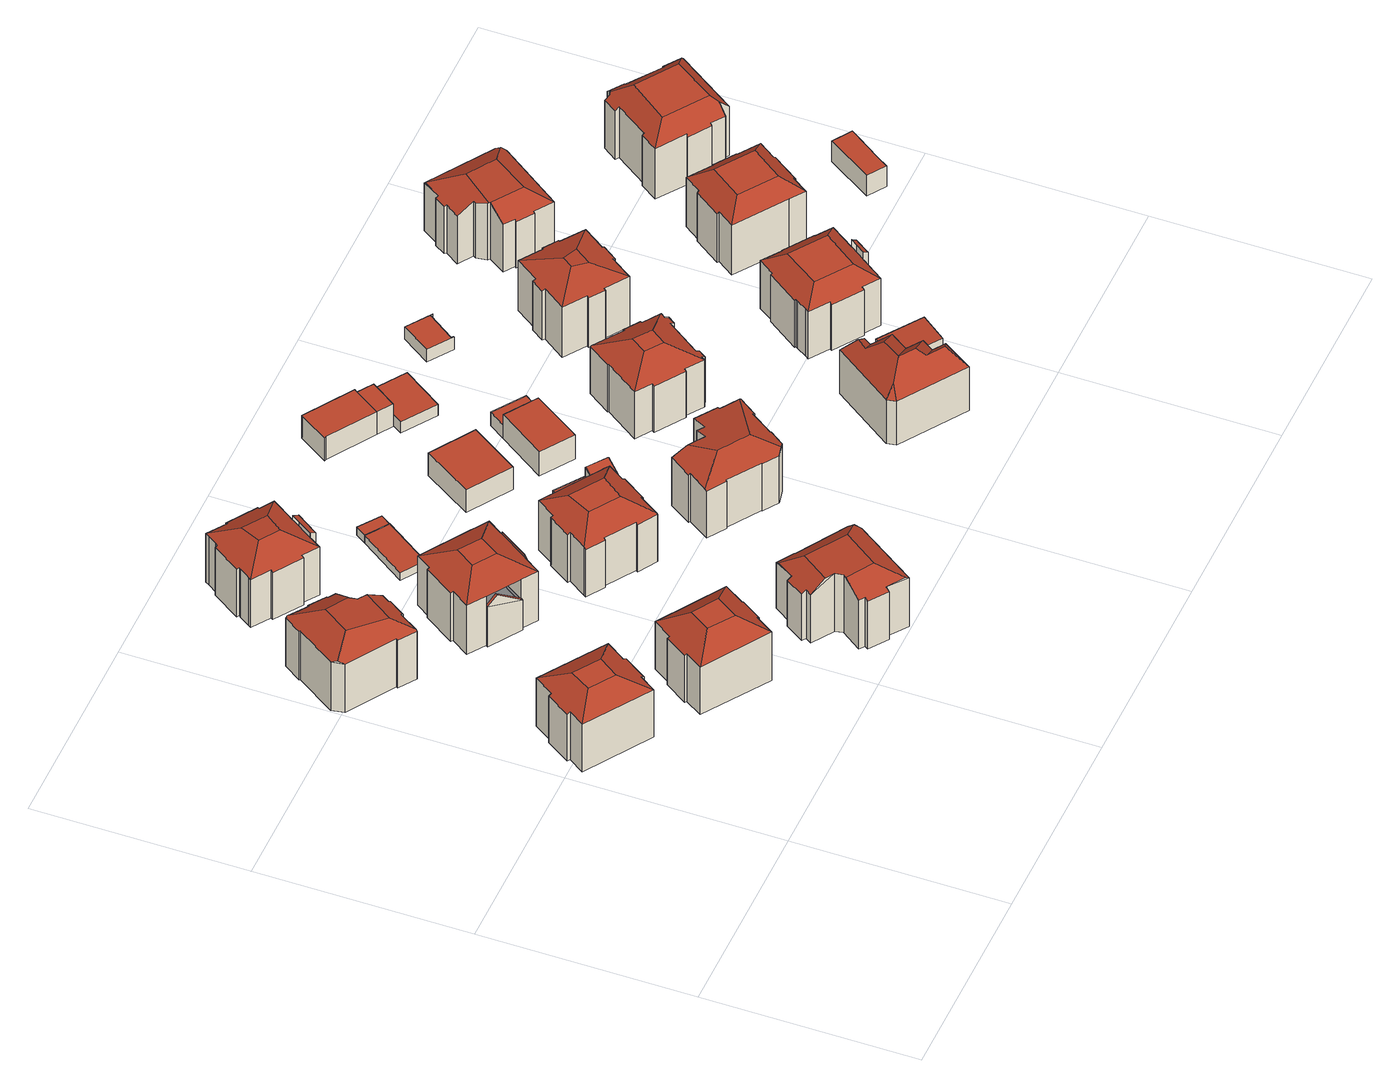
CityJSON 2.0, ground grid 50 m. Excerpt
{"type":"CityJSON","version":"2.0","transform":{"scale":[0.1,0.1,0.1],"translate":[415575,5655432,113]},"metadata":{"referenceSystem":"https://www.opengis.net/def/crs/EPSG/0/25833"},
"CityObjects":{
"building1":{"type":"Building","attributes":{"Dachtyp_tdc":"tdcCutTentRoof","Gemeindeschluessel":14612000,"Dachneigung":28.67,"QualitaetDacherkennung":63,"Geometrietyp2DReferenz":"3000","measuredHeight":17,"function":"31001_9998","roofType":"9999"},"geometry":[{"type":"Solid","lod":"2","boundaries":[[[[0,1,2,3]],[[1,4,5,2]],[[4,6,7,5]],[[6,8,9,7]],[[8,10,11,9]],[[10,12,13,11]],[[12,14,15,13]],[[14,16,17,15]],[[16,18,19,17]],[[18,20,21,19]],[[20,22,23,21]],[[22,0,3,23]],[[6,4,24,25]],[[16,14,12,10,8,6,25,26]],[[18,16,26,27]],[[4,1,0,22,20,18,27,24]],[[27,26,25,24]],[[3,2,5,7,9,11,13,15,17,19,21,23]]]],"semantics":{"surfaces":[{"type":"WallSurface"},{"type":"RoofSurface"},{"type":"GroundSurface"}],"values":[[0,0,0,0,0,0,0,0,0,0,0,0,1,1,1,1,1,2]]}}]},
"building2":{"type":"Building","attributes":{"Dachtyp_tdc":"tdcFreeFormRoof","Gemeindeschluessel":14612000,"Dachneigung":28.84,"QualitaetDacherkennung":39,"Geometrietyp2DReferenz":"3000","measuredHeight":17.32,"function":"31001_9998","roofType":"5000"},"geometry":[{"type":"Solid","lod":"2","boundaries":[[[[28,29,30,31]],[[29,32,33,30]],[[32,34,35,33]],[[34,36,37,35]],[[36,38,39,37]],[[38,40,41,39]],[[40,42,43,41]],[[42,44,45,43]],[[44,46,47,45]],[[46,48,49,47]],[[48,50,51,49]],[[50,52,53,51]],[[52,54,55,53]],[[54,56,57,55]],[[56,58,59,57]],[[58,60,61,59]],[[60,62,63,61]],[[62,64,65,63]],[[64,66,67,65]],[[66,28,31,67]],[[68,69,34,32,29,28,70,71]],[[42,40,38,36,69,68,72,44]],[[56,54,52,50,73,74,75,58]],[[74,71,70,66,64,62,60,75]],[[74,73,48,46,72,68,71]],[[46,44,72]],[[60,58,75]],[[28,66,70]],[[36,34,69]],[[50,48,73]],[[31,30,33,35,37,39,41,43,45,47,49,51,53,55,57,59,61,63,65,67]]]],"semantics":{"surfaces":[{"type":"WallSurface"},{"type":"RoofSurface"},{"type":"GroundSurface"}],"values":[[0,0,0,0,0,0,0,0,0,0,0,0,0,0,0,0,0,0,0,0,1,1,1,1,1,0,0,0,0,0,2]]}}]},
"building3":{"type":"Building","attributes":{"Dachtyp_tdc":"tdcCutTentRoof","Gemeindeschluessel":14612000,"Dachneigung":35.61,"QualitaetDacherkennung":61,"Geometrietyp2DReferenz":"3000","measuredHeight":17.7,"function":"31001_9998","roofType":"9999"},"geometry":[{"type":"Solid","lod":"2","boundaries":[[[[76,77,78,79]],[[77,80,81,78]],[[80,82,83,81]],[[82,84,85,83]],[[84,86,87,85]],[[86,88,89,87]],[[88,90,91,89]],[[90,92,93,91]],[[92,94,95,93]],[[94,96,97,95]],[[96,98,99,97]],[[98,76,79,99]],[[84,82,80,77,76,98,100,101]],[[86,84,101,102]],[[96,94,92,90,88,86,102,103]],[[98,96,103,100]],[[103,102,101,100]],[[79,78,81,83,85,87,89,91,93,95,97,99]]]],"semantics":{"surfaces":[{"type":"WallSurface"},{"type":"RoofSurface"},{"type":"GroundSurface"}],"values":[[0,0,0,0,0,0,0,0,0,0,0,0,1,1,1,1,1,2]]}}]},
"building4":{"type":"Building","attributes":{"Gemeindeschluessel":14612000,"Geometrietyp2DReferenz":"3000","function":"31001_9998","roofType":"9999"},"children":["building4-1","building4-2","building4-3"]},
"building4-1":{"type":"BuildingPart","attributes":{"Dachtyp_tdc":"tdcCutTentRoof","Dachneigung":23.86,"QualitaetDacherkennung":61,"Geometrietyp2DReferenz":"3000","measuredHeight":17.22,"roofType":"9999"},"parents":["building4"],"geometry":[{"type":"MultiSurface","lod":"2","boundaries":[[[104,105,106,107]],[[105,108,109,106]],[[108,110,111,109]],[[110,112,113,111]],[[112,114,115,113]],[[114,116,117,115]],[[116,118,119,117]],[[118,120,119]],[[121,122,123]],[[121,124,125,122]],[[124,126,127,125]],[[126,128,127]],[[129,130,131,132,133]],[[130,134,135,131]],[[134,136,137,135]],[[136,104,107,137]],[[116,114,112,110,108,138,139]],[[124,121,118,116,139,140]],[[130,129,126,124,140,141]],[[108,105,104,136,134,130,141,138]],[[141,140,139,138]],[[107,106,109,111,113,115,117,119,122,125,127,132,131,135,137]]],"semantics":{"surfaces":[{"type":"WallSurface"},{"type":"RoofSurface"},{"type":"GroundSurface"}],"values":[0,0,0,0,0,0,0,0,0,0,0,0,0,0,0,0,1,1,1,1,1,2]}}]},
"building4-2":{"type":"BuildingPart","attributes":{"Dachtyp_tdc":"tdcGableRoof","Dachneigung":38.15,"QualitaetDacherkennung":3,"Geometrietyp2DReferenz":"3000","measuredHeight":13.74,"roofType":"3100"},"parents":["building4"],"geometry":[{"type":"MultiSurface","lod":"2","boundaries":[[[128,142,143,127]],[[142,144,145,143]],[[144,133,132,145]],[[144,142,146]],[[142,128,147,146]],[[133,144,146,147]],[[127,143,145,132]]],"semantics":{"surfaces":[{"type":"WallSurface"},{"type":"RoofSurface"},{"type":"GroundSurface"}],"values":[0,0,0,0,1,1,2]}}]},
"building4-3":{"type":"BuildingPart","attributes":{"Dachtyp_tdc":"tdcFreeFormRoof","Dachneigung":77.19,"QualitaetDacherkennung":19,"Geometrietyp2DReferenz":"3000","measuredHeight":14.63,"roofType":"5000"},"parents":["building4"],"geometry":[{"type":"MultiSurface","lod":"2","boundaries":[[[120,148,149,119]],[[148,150,151,149]],[[150,123,122,151]],[[152,123,150]],[[153,152,150,148]],[[153,148,120]],[[152,153,120,123]],[[149,151,122,119]]],"semantics":{"surfaces":[{"type":"WallSurface"},{"type":"RoofSurface"},{"type":"GroundSurface"}],"values":[0,0,0,1,1,1,1,2]}}]},
"building5":{"type":"Building","attributes":{"Gemeindeschluessel":14612000,"Geometrietyp2DReferenz":"3000","function":"31001_9998","roofType":"9999"},"children":["building5-1","building5-2"]},
"building5-1":{"type":"BuildingPart","attributes":{"Dachtyp_tdc":"tdcCutTentRoof","Dachneigung":27.58,"QualitaetDacherkennung":55,"Geometrietyp2DReferenz":"3000","measuredHeight":17.07,"roofType":"9999"},"parents":["building5"],"geometry":[{"type":"MultiSurface","lod":"2","boundaries":[[[154,155,156,157]],[[155,158,159,156]],[[158,160,161,159]],[[160,162,163,161]],[[162,164,165,163]],[[164,166,167,165]],[[166,168,169,167]],[[168,170,171,169]],[[170,172,173,171]],[[172,174,175,173]],[[174,176,177,175]],[[176,178,179,177]],[[180,181,182,183]],[[181,184,185,182]],[[184,186,187,185]],[[186,188,189,187]],[[188,190,191,189]],[[190,192,193,191]],[[192,194,195,193]],[[194,196,197,195]],[[196,198,199,197]],[[198,154,157,199]],[[176,174,172,170,168,166,200,201]],[[184,181,180,178,176,201,202]],[[194,192,190,188,186,184,202,203]],[[166,164,162,160,158,155,154,198,196,194,203,200]],[[203,202,201,200]],[[157,156,159,161,163,165,167,169,171,173,175,177,179,183,182,185,187,189,191,193,195,197,199]]],"semantics":{"surfaces":[{"type":"WallSurface"},{"type":"RoofSurface"},{"type":"GroundSurface"}],"values":[0,0,0,0,0,0,0,0,0,0,0,0,0,0,0,0,0,0,0,0,0,0,1,1,1,1,1,2]}}]},
"building5-2":{"type":"BuildingPart","attributes":{"Dachtyp_tdc":"tdcPolyFlatRoof","Dachneigung":25.19,"QualitaetDacherkennung":48,"Geometrietyp2DReferenz":"3000","measuredHeight":15.4,"roofType":"2100"},"parents":["building5"],"geometry":[{"type":"MultiSurface","lod":"2","boundaries":[[[204,205,182,206]],[[205,207,180,183,182]],[[208,209,210,179,178]],[[209,204,206,210]],[[209,208,207,205,204]],[[206,182,183,179,210]]],"semantics":{"surfaces":[{"type":"WallSurface"},{"type":"RoofSurface"},{"type":"GroundSurface"}],"values":[0,0,0,0,1,2]}}]},
"building6":{"type":"Building","attributes":{"Dachtyp_tdc":"tdcFreeFormRoof","Gemeindeschluessel":14612000,"Dachneigung":2.81,"QualitaetDacherkennung":39,"Geometrietyp2DReferenz":"3000","measuredHeight":17.22,"function":"31001_9998","roofType":"5000"},"geometry":[{"type":"Solid","lod":"2","boundaries":[[[[211,212,213,214]],[[212,215,216,213]],[[215,217,218,216]],[[217,219,220,218]],[[219,221,222,220]],[[221,223,224,222]],[[223,225,226,224]],[[225,227,228,226]],[[227,229,230,228]],[[229,231,232,230]],[[231,233,234,232]],[[233,235,236,234]],[[235,237,238,236]],[[237,239,240,238]],[[239,241,242,240]],[[241,243,244,242]],[[243,245,246,244]],[[245,211,214,246]],[[225,247,248,249,250,227]],[[251,237,235,233,231,229,250,249]],[[252,253,215,212,211,245,243,254]],[[248,247,223,221,219,217,253,252]],[[252,254,241,239,251,249,248]],[[225,223,247]],[[229,227,250]],[[239,237,251]],[[217,215,253]],[[243,241,254]],[[214,213,216,218,220,222,224,226,228,230,232,234,236,238,240,242,244,246]]]],"semantics":{"surfaces":[{"type":"WallSurface"},{"type":"RoofSurface"},{"type":"GroundSurface"}],"values":[[0,0,0,0,0,0,0,0,0,0,0,0,0,0,0,0,0,0,1,1,1,1,1,0,0,0,0,0,2]]}}]},
"building7":{"type":"Building","attributes":{"Dachtyp_tdc":"tdcPolyFlatRoof","Gemeindeschluessel":14612000,"Dachneigung":0,"QualitaetDacherkennung":78,"Geometrietyp2DReferenz":"3000","measuredHeight":2.22,"function":"31001_9998","roofType":"1000"},"geometry":[{"type":"Solid","lod":"2","boundaries":[[[[255,256,257,258]],[[256,259,260,257]],[[259,261,262,260]],[[261,263,264,262]],[[263,255,258,264]],[[263,261,259,256,255]],[[258,257,260,262,264]]]],"semantics":{"surfaces":[{"type":"WallSurface"},{"type":"RoofSurface"},{"type":"GroundSurface"}],"values":[[0,0,0,0,0,1,2]]}}]},
"building8":{"type":"Building","attributes":{"Dachtyp_tdc":"tdcCutTentRoof","Gemeindeschluessel":14612000,"Dachneigung":30.75,"QualitaetDacherkennung":57,"Geometrietyp2DReferenz":"3000","measuredHeight":17.16,"function":"31001_9998","roofType":"9999"},"geometry":[{"type":"Solid","lod":"2","boundaries":[[[[265,266,267,268]],[[266,269,270,267]],[[271,272,273,274]],[[272,275,276,273]],[[275,277,278,276]],[[277,279,280,278]],[[279,281,282,280]],[[281,283,284,282]],[[283,285,286,284]],[[285,287,288,286]],[[287,289,290,288]],[[289,291,292,290]],[[291,293,294,292]],[[293,295,296,294]],[[295,297,298,296]],[[297,299,300,298]],[[299,301,302,300]],[[301,303,304,302]],[[303,305,306,304]],[[305,265,268,306]],[[277,275,272,271,269,307,308]],[[269,271,274,270]],[[287,285,283,281,279,277,308,309]],[[301,299,297,295,293,291,289,287,309,310]],[[269,266,265,305,303,301,310,307]],[[310,309,308,307]],[[268,267,270,274,273,276,278,280,282,284,286,288,290,292,294,296,298,300,302,304,306]]]],"semantics":{"surfaces":[{"type":"WallSurface"},{"type":"RoofSurface"},{"type":"GroundSurface"}],"values":[[0,0,0,0,0,0,0,0,0,0,0,0,0,0,0,0,0,0,0,0,1,0,1,1,1,1,2]]}}]},
"building9":{"type":"Building","attributes":{"Dachtyp_tdc":"tdcPolyFlatRoof","Gemeindeschluessel":14612000,"Dachneigung":2.59,"QualitaetDacherkennung":72,"Geometrietyp2DReferenz":"3000","measuredHeight":2.38,"function":"31001_9998","roofType":"2100"},"geometry":[{"type":"Solid","lod":"2","boundaries":[[[[311,312,313,260]],[[312,314,315,313]],[[314,316,264,315]],[[316,261,262,264]],[[261,311,260,262]],[[261,316,314,312,311]],[[260,313,315,264,262]]]],"semantics":{"surfaces":[{"type":"WallSurface"},{"type":"RoofSurface"},{"type":"GroundSurface"}],"values":[[0,0,0,0,0,1,2]]}}]},
"building10":{"type":"Building","attributes":{"Dachtyp_tdc":"tdcPolyFlatRoof","Gemeindeschluessel":14612000,"Dachneigung":0,"QualitaetDacherkennung":46,"Geometrietyp2DReferenz":"3000","measuredHeight":3.01,"function":"31001_9998","roofType":"1000"},"geometry":[{"type":"Solid","lod":"2","boundaries":[[[[317,318,319,320]],[[318,321,322,319]],[[321,323,324,322]],[[323,325,326,324]],[[325,327,328,326]],[[327,317,320,328]],[[327,325,323,321,318,317]],[[320,319,322,324,326,328]]]],"semantics":{"surfaces":[{"type":"WallSurface"},{"type":"RoofSurface"},{"type":"GroundSurface"}],"values":[[0,0,0,0,0,0,1,2]]}}]},
"building11":{"type":"Building","attributes":{"Dachtyp_tdc":"tdcPolyFlatRoof","Gemeindeschluessel":14612000,"Dachneigung":0,"QualitaetDacherkennung":76,"Geometrietyp2DReferenz":"3000","measuredHeight":6.51,"function":"31001_9998","roofType":"1000"},"geometry":[{"type":"Solid","lod":"2","boundaries":[[[[329,330,331,332]],[[330,333,334,331]],[[333,335,336,334]],[[335,329,332,336]],[[335,333,330,329]],[[332,331,334,336]]]],"semantics":{"surfaces":[{"type":"WallSurface"},{"type":"RoofSurface"},{"type":"GroundSurface"}],"values":[[0,0,0,0,1,2]]}}]},
"building12":{"type":"Building","attributes":{"Dachtyp_tdc":"tdcGableRoof","Gemeindeschluessel":14612000,"Dachneigung":33.27,"QualitaetDacherkennung":7,"Geometrietyp2DReferenz":"3000","measuredHeight":5.55,"function":"31001_9998","roofType":"3100"},"geometry":[{"type":"Solid","lod":"2","boundaries":[[[[337,338,339,340]],[[338,341,342,339]],[[341,343,344,342]],[[343,337,340,344]],[[341,338,345]],[[337,343,346]],[[338,337,346,345]],[[343,341,345,346]],[[340,339,342,344]]]],"semantics":{"surfaces":[{"type":"WallSurface"},{"type":"RoofSurface"},{"type":"GroundSurface"}],"values":[[0,0,0,0,0,0,1,1,2]]}}]},
"building13":{"type":"Building","attributes":{"Dachtyp_tdc":"tdcFreeFormRoof","Gemeindeschluessel":14612000,"Dachneigung":11.66,"QualitaetDacherkennung":31,"Geometrietyp2DReferenz":"3000","measuredHeight":16.63,"function":"31001_9998","roofType":"5000"},"geometry":[{"type":"Solid","lod":"2","boundaries":[[[[347,348,349,350]],[[348,351,352,349]],[[351,353,354,352]],[[353,355,356,354]],[[355,357,358,356]],[[357,359,360,358]],[[359,361,362,360]],[[361,363,364,362]],[[363,365,366,364]],[[365,367,368,366]],[[367,369,370,368]],[[369,371,372,370]],[[371,373,374,372]],[[373,375,376,374]],[[375,377,378,376]],[[377,379,380,378]],[[379,381,382,380]],[[381,383,384,382]],[[383,385,386,384]],[[385,387,388,386]],[[387,347,350,388]],[[373,371,369,367,389,390,391,377,375]],[[392,393,353,351,348,394]],[[361,359,357,355,393,392,390,389,365,363]],[[379,391,390,392,394,347,387,385,383,381]],[[367,365,389]],[[379,377,391]],[[355,353,393]],[[348,347,394]],[[350,349,352,354,356,358,360,362,364,366,368,370,372,374,376,378,380,382,384,386,388]]]],"semantics":{"surfaces":[{"type":"WallSurface"},{"type":"RoofSurface"},{"type":"GroundSurface"}],"values":[[0,0,0,0,0,0,0,0,0,0,0,0,0,0,0,0,0,0,0,0,0,1,1,1,1,0,0,0,0,2]]}}]},
"building14":{"type":"Building","attributes":{"Dachtyp_tdc":"tdcPolyFlatRoof","Gemeindeschluessel":14612000,"Dachneigung":0,"QualitaetDacherkennung":77,"Geometrietyp2DReferenz":"3000","measuredHeight":6.89,"function":"31001_9998","roofType":"1000"},"geometry":[{"type":"Solid","lod":"2","boundaries":[[[[395,396,397,398]],[[396,399,400,397]],[[399,401,402,400]],[[401,395,398,402]],[[401,399,396,395]],[[398,397,400,402]]]],"semantics":{"surfaces":[{"type":"WallSurface"},{"type":"RoofSurface"},{"type":"GroundSurface"}],"values":[[0,0,0,0,1,2]]}}]},
"building15":{"type":"Building","attributes":{"Gemeindeschluessel":14612000,"Geometrietyp2DReferenz":"3000","function":"31001_9998","roofType":"9999"},"children":["building15-1","building15-2"]},
"building15-1":{"type":"BuildingPart","attributes":{"Dachtyp_tdc":"tdcPolyFlatRoof","Dachneigung":0,"QualitaetDacherkennung":76,"Geometrietyp2DReferenz":"3000","measuredHeight":6.58,"roofType":"1000"},"parents":["building15"],"geometry":[{"type":"MultiSurface","lod":"2","boundaries":[[[403,404,405,406]],[[404,407,408,405]],[[409,410,411,412]],[[409,413,414,410]],[[413,403,406,414]],[[413,409,412,407,404,403]],[[406,405,408,411,410,414]]],"semantics":{"surfaces":[{"type":"WallSurface"},{"type":"RoofSurface"},{"type":"GroundSurface"}],"values":[0,0,0,0,0,1,2]}}]},
"building15-2":{"type":"BuildingPart","attributes":{"Dachtyp_tdc":"tdcPolyFlatRoof","Dachneigung":0,"QualitaetDacherkennung":75,"Geometrietyp2DReferenz":"3000","measuredHeight":6.53,"roofType":"1000"},"parents":["building15"],"geometry":[{"type":"MultiSurface","lod":"2","boundaries":[[[407,415,416,408]],[[415,417,418,416]],[[417,412,411,418]],[[412,417,415,407]],[[408,416,418,411]]],"semantics":{"surfaces":[{"type":"WallSurface"},{"type":"RoofSurface"},{"type":"GroundSurface"}],"values":[0,0,0,1,2]}}]},
"building16":{"type":"Building","attributes":{"Dachtyp_tdc":"tdcPolyFlatRoof","Gemeindeschluessel":14612000,"Dachneigung":0,"QualitaetDacherkennung":65,"Geometrietyp2DReferenz":"3000","measuredHeight":3.79,"function":"31001_9998","roofType":"1000"},"geometry":[{"type":"Solid","lod":"2","boundaries":[[[[419,420,421,402]],[[420,422,423,421]],[[422,424,398,423]],[[424,419,402,398]],[[424,422,420,419]],[[402,421,423,398]]]],"semantics":{"surfaces":[{"type":"WallSurface"},{"type":"RoofSurface"},{"type":"GroundSurface"}],"values":[[0,0,0,0,1,2]]}}]},
"building17":{"type":"Building","attributes":{"Dachtyp_tdc":"tdcPolyFlatRoof","Gemeindeschluessel":14612000,"Dachneigung":0,"QualitaetDacherkennung":47,"Geometrietyp2DReferenz":"3000","measuredHeight":3.23,"function":"31001_9998","roofType":"1000"},"geometry":[{"type":"Solid","lod":"2","boundaries":[[[[425,426,427,428]],[[426,429,430,427]],[[429,431,432,430]],[[431,433,434,432]],[[433,435,436,434]],[[435,425,428,436]],[[435,433,431,429,426,425]],[[428,427,430,432,434,436]]]],"semantics":{"surfaces":[{"type":"WallSurface"},{"type":"RoofSurface"},{"type":"GroundSurface"}],"values":[[0,0,0,0,0,0,1,2]]}}]},
"building18":{"type":"Building","attributes":{"Dachtyp_tdc":"tdcCutTentRoof","Gemeindeschluessel":14612000,"Dachneigung":30.34,"QualitaetDacherkennung":63,"Geometrietyp2DReferenz":"3000","measuredHeight":17.14,"function":"31001_9998","roofType":"9999"},"geometry":[{"type":"Solid","lod":"2","boundaries":[[[[437,438,439,440]],[[438,441,442,439]],[[441,443,444,442]],[[443,445,446,444]],[[445,447,448,446]],[[447,449,450,448]],[[449,451,452,450]],[[451,453,454,452]],[[453,455,456,454]],[[455,457,458,456]],[[457,459,460,458]],[[459,461,462,460]],[[461,463,464,462]],[[463,465,466,464]],[[465,467,468,466]],[[467,469,470,468]],[[469,471,472,470]],[[471,473,474,472]],[[473,475,476,474]],[[475,477,478,476]],[[477,479,480,478]],[[479,481,482,480]],[[481,483,484,482]],[[483,485,486,484]],[[485,437,440,486]],[[453,451,449,447,445,443,441,438,487,488]],[[471,469,467,465,463,461,459,457,455,453,488,489]],[[481,479,477,475,473,471,489,490]],[[438,437,485,483,481,490,487]],[[490,489,488,487]],[[440,439,442,444,446,448,450,452,454,456,458,460,462,464,466,468,470,472,474,476,478,480,482,484,486]]]],"semantics":{"surfaces":[{"type":"WallSurface"},{"type":"RoofSurface"},{"type":"GroundSurface"}],"values":[[0,0,0,0,0,0,0,0,0,0,0,0,0,0,0,0,0,0,0,0,0,0,0,0,0,1,1,1,1,1,2]]}}]},
"building19":{"type":"Building","attributes":{"Dachtyp_tdc":"tdcFreeFormRoof","Gemeindeschluessel":14612000,"Dachneigung":44.23,"QualitaetDacherkennung":27,"Geometrietyp2DReferenz":"3000","measuredHeight":18.44,"function":"31001_9998","roofType":"5000"},"geometry":[{"type":"Solid","lod":"2","boundaries":[[[[491,492,493,494]],[[492,495,496,493]],[[495,497,498,496]],[[497,499,500,498]],[[499,501,502,500]],[[501,503,504,502]],[[503,505,506,504]],[[505,507,508,506]],[[507,509,510,508]],[[509,511,512,510]],[[511,491,494,512]],[[513,514,515,516,517,511,509]],[[513,509,507]],[[514,513,507,505]],[[515,514,505,503]],[[518,516,515,503,501]],[[519,518,501,499]],[[520,519,499,497]],[[521,520,497,495]],[[521,495,492]],[[517,516,518,519,520,521,492,491]],[[517,491,511]],[[494,493,496,498,500,502,504,506,508,510,512]]]],"semantics":{"surfaces":[{"type":"WallSurface"},{"type":"RoofSurface"},{"type":"GroundSurface"}],"values":[[0,0,0,0,0,0,0,0,0,0,0,1,1,1,1,1,1,1,1,1,1,1,2]]}}]},
"building20":{"type":"Building","attributes":{"Dachtyp_tdc":"tdcPolyFlatRoof","Gemeindeschluessel":14612000,"Dachneigung":0,"QualitaetDacherkennung":78,"Geometrietyp2DReferenz":"3000","measuredHeight":3.61,"function":"31001_9998","roofType":"1000"},"geometry":[{"type":"Solid","lod":"2","boundaries":[[[[522,523,524,525]],[[523,526,527,524]],[[526,528,529,527]],[[528,530,531,529]],[[530,532,533,531]],[[532,534,535,533]],[[534,536,537,535]],[[536,522,525,537]],[[536,534,532,530,528,526,523,522]],[[525,524,527,529,531,533,535,537]]]],"semantics":{"surfaces":[{"type":"WallSurface"},{"type":"RoofSurface"},{"type":"GroundSurface"}],"values":[[0,0,0,0,0,0,0,0,1,2]]}}]},
"building21":{"type":"Building","attributes":{"Dachtyp_tdc":"tdcPolyFlatRoof","Gemeindeschluessel":14612000,"Dachneigung":4.53,"QualitaetDacherkennung":79,"Geometrietyp2DReferenz":"3000","measuredHeight":3.78,"function":"31001_9998","roofType":"2100"},"geometry":[{"type":"Solid","lod":"2","boundaries":[[[[538,539,540,541]],[[539,542,543,540]],[[542,544,545,543]],[[544,538,541,545]],[[544,542,539,538]],[[541,540,543,545]]]],"semantics":{"surfaces":[{"type":"WallSurface"},{"type":"RoofSurface"},{"type":"GroundSurface"}],"values":[[0,0,0,0,1,2]]}}]},
"building22":{"type":"Building","attributes":{"Dachtyp_tdc":"tdcCutTentRoof","Gemeindeschluessel":14612000,"Dachneigung":21.9,"QualitaetDacherkennung":74,"Geometrietyp2DReferenz":"3000","measuredHeight":17.22,"function":"31001_9998","roofType":"9999"},"geometry":[{"type":"Solid","lod":"2","boundaries":[[[[546,547,548,549]],[[547,550,551,548]],[[550,552,553,551]],[[552,554,555,553]],[[554,556,557,555]],[[556,558,559,557]],[[558,560,561,559]],[[560,562,563,561]],[[562,564,565,563]],[[564,566,567,565]],[[566,568,569,567]],[[568,570,571,569]],[[570,572,573,571]],[[572,574,575,573]],[[574,576,577,575]],[[576,578,579,577]],[[578,580,581,579]],[[580,582,583,581]],[[582,584,585,583]],[[584,546,549,585]],[[560,558,556,554,552,550,586,587]],[[570,568,566,564,562,560,587,588]],[[580,578,576,574,572,570,588,589]],[[550,547,546,584,582,580,589,586]],[[589,588,587,586]],[[549,548,551,553,555,557,559,561,563,565,567,569,571,573,575,577,579,581,583,585]]]],"semantics":{"surfaces":[{"type":"WallSurface"},{"type":"RoofSurface"},{"type":"GroundSurface"}],"values":[[0,0,0,0,0,0,0,0,0,0,0,0,0,0,0,0,0,0,0,0,1,1,1,1,1,2]]}}]},
"building23":{"type":"Building","attributes":{"Gemeindeschluessel":14612000,"Geometrietyp2DReferenz":"3000","function":"31001_9998","roofType":"9999"},"children":["building23-1","building23-2"]},
"building23-1":{"type":"BuildingPart","attributes":{"Dachtyp_tdc":"tdcCutTentRoof","Dachneigung":0,"QualitaetDacherkennung":60,"Geometrietyp2DReferenz":"3000","measuredHeight":16.75,"roofType":"9999"},"parents":["building23"],"geometry":[{"type":"MultiSurface","lod":"2","boundaries":[[[590,591,592,593]],[[591,594,595,592]],[[594,596,597,595]],[[596,598,599,597]],[[598,600,601,599]],[[600,602,603,601]],[[602,604,605,603]],[[604,606,607,605]],[[606,608,609,607]],[[608,610,611,609]],[[610,612,611]],[[613,614,615,616]],[[614,617,618,615]],[[617,619,620,618]],[[619,621,622,620]],[[621,623,624,622]],[[623,625,626,624]],[[625,627,628,626]],[[627,629,630,628]],[[629,590,593,630]],[[608,606,604,602,600,598,631,632]],[[614,613,612,610,608,632,633]],[[625,623,621,619,617,614,633,634]],[[598,596,594,591,590,629,627,625,634,631]],[[634,633,632,631]],[[593,592,595,597,599,601,603,605,607,609,611,616,615,618,620,622,624,626,628,630]]],"semantics":{"surfaces":[{"type":"WallSurface"},{"type":"RoofSurface"},{"type":"GroundSurface"}],"values":[0,0,0,0,0,0,0,0,0,0,0,0,0,0,0,0,0,0,0,0,1,1,1,1,1,2]}}]},
"building23-2":{"type":"BuildingPart","attributes":{"Dachtyp_tdc":"tdcPolyFlatRoof","Dachneigung":34.42,"QualitaetDacherkennung":44,"Geometrietyp2DReferenz":"3000","measuredHeight":15.86,"roofType":"2100"},"parents":["building23"],"geometry":[{"type":"MultiSurface","lod":"2","boundaries":[[[635,636,616,637]],[[636,613,616]],[[638,639,640,611,612]],[[639,635,637,640]],[[639,638,636,635]],[[637,616,611,640]]],"semantics":{"surfaces":[{"type":"WallSurface"},{"type":"RoofSurface"},{"type":"GroundSurface"}],"values":[0,0,0,0,1,2]}}]},
"building24":{"type":"Building","attributes":{"Dachtyp_tdc":"tdcFreeFormRoof","Gemeindeschluessel":14612000,"Dachneigung":30.08,"QualitaetDacherkennung":43,"Geometrietyp2DReferenz":"3000","measuredHeight":17.01,"function":"31001_9998","roofType":"5000"},"geometry":[{"type":"Solid","lod":"2","boundaries":[[[[641,642,643,644]],[[645,646,647,648]],[[646,649,650,647]],[[649,651,652,650]],[[651,653,654,652]],[[653,655,656,654]],[[655,657,658,656]],[[657,659,660,658]],[[659,661,662,660]],[[661,663,664,662]],[[663,665,666,664]],[[665,667,668,666]],[[667,669,670,668]],[[669,671,672,670]],[[671,673,674,672]],[[673,641,644,674]],[[675,676,651,649,677,678]],[[653,676,675,679,655]],[[680,665,663,661,659,657,655,679]],[[678,677,646,645,681,642,641,673,671,669,682]],[[678,682,667,680,679,675]],[[653,651,676]],[[667,665,680]],[[669,667,682]],[[649,646,677]],[[644,643,683,648,647,650,652,654,656,658,660,662,664,666,668,670,672,674]],[[642,681,683,643]],[[681,645,648,683]]]],"semantics":{"surfaces":[{"type":"WallSurface"},{"type":"RoofSurface"},{"type":"GroundSurface"}],"values":[[0,0,0,0,0,0,0,0,0,0,0,0,0,0,0,0,1,1,1,1,1,0,0,0,0,2,0,0]]}}]},
"building25":{"type":"Building","attributes":{"Dachtyp_tdc":"tdcCutTentRoof","Gemeindeschluessel":14612000,"Dachneigung":0.073,"QualitaetDacherkennung":71,"Geometrietyp2DReferenz":"3000","measuredHeight":17.79,"function":"31001_9998","roofType":"9999"},"geometry":[{"type":"Solid","lod":"2","boundaries":[[[[684,685,686,687]],[[685,688,689,686]],[[688,690,691,689]],[[690,692,693,691]],[[692,694,695,693]],[[694,696,697,695]],[[696,698,699,697]],[[698,700,701,699]],[[700,702,703,701]],[[702,704,705,703]],[[704,706,707,705]],[[706,708,709,707]],[[708,710,711,709]],[[710,712,713,711]],[[712,714,715,713]],[[714,716,717,715]],[[716,684,687,717]],[[698,696,694,692,690,688,718,719]],[[702,700,698,719,720]],[[712,710,708,706,704,702,720,721]],[[688,685,684,716,714,712,721,718]],[[721,720,719,718]],[[687,686,689,691,693,695,697,699,701,703,705,707,709,711,713,715,717]]]],"semantics":{"surfaces":[{"type":"WallSurface"},{"type":"RoofSurface"},{"type":"GroundSurface"}],"values":[[0,0,0,0,0,0,0,0,0,0,0,0,0,0,0,0,0,1,1,1,1,1,2]]}}]},
"building26":{"type":"Building","attributes":{"Dachtyp_tdc":"tdcPolyFlatRoof","Gemeindeschluessel":14612000,"Dachneigung":0,"QualitaetDacherkennung":61,"Geometrietyp2DReferenz":"3000","measuredHeight":5.88,"function":"31001_9998","roofType":"1000"},"geometry":[{"type":"Solid","lod":"2","boundaries":[[[[722,723,724,725]],[[723,726,727,724]],[[726,728,729,727]],[[728,730,731,729]],[[730,732,733,731]],[[732,722,725,733]],[[732,730,728,726,723,722]],[[725,724,727,729,731,733]]]],"semantics":{"surfaces":[{"type":"WallSurface"},{"type":"RoofSurface"},{"type":"GroundSurface"}],"values":[[0,0,0,0,0,0,1,2]]}}]},
"building27":{"type":"Building","attributes":{"Dachtyp_tdc":"tdcFreeFormRoof","Gemeindeschluessel":14612000,"Dachneigung":0.213,"QualitaetDacherkennung":63,"Geometrietyp2DReferenz":"3000","measuredHeight":18.04,"function":"31001_9998","roofType":"5000"},"geometry":[{"type":"Solid","lod":"2","boundaries":[[[[734,735,736,737]],[[735,738,739,736]],[[738,740,741,739]],[[740,742,743,741]],[[742,744,745,743]],[[744,746,747,745]],[[746,748,749,747]],[[748,750,751,749]],[[750,752,753,751]],[[752,754,755,753]],[[754,756,757,755]],[[756,758,759,757]],[[758,760,761,759]],[[760,762,763,761]],[[762,764,765,763]],[[764,766,767,765]],[[766,768,769,767]],[[768,770,771,769]],[[770,772,773,771]],[[772,774,775,773]],[[774,776,777,775]],[[776,734,737,777]],[[734,776,774,772,778,779,740,738,735]],[[780,781,752,750,748,746,744,742,740,779]],[[782,764,762,760,758,756,754,781,780,783]],[[768,766,782,783,778,772,770]],[[778,783,780,779]],[[754,752,781]],[[766,764,782]],[[737,736,739,741,743,745,747,749,751,753,755,757,759,761,763,765,767,769,771,773,775,777]]]],"semantics":{"surfaces":[{"type":"WallSurface"},{"type":"RoofSurface"},{"type":"GroundSurface"}],"values":[[0,0,0,0,0,0,0,0,0,0,0,0,0,0,0,0,0,0,0,0,0,0,1,1,1,1,1,0,0,2]]}}]}
},
"vertices":[
[214,409,135],[208,413,139],[208,413,1],[214,409,1],[183,375,138],[183,375,1],[32,474,138],[32,474,1],[56,511,139],[56,511,1],[50,515,134],[50,515,1],[87,571,136],[87,571,1],[92,568,139],[92,568,1],[122,613,141],[122,613,1],[273,513,141],[273,513,1],[243,468,140],[243,468,1],[250,464,135],[250,464,1],[164,451,171],[104,490,171],[134,539,171],[196,498,171],
[4,1026,143],[67,1119,143],[67,1119,2],[4,1026,2],[64,1120,142],[64,1120,2],[92,1162,142],[92,1162,2],[141,1129,144],[141,1129,2],[144,1133,141],[144,1133,2],[183,1107,140],[183,1107,2],[180,1103,143],[180,1103,2],[197,1092,143],[197,1092,2],[170,1052,170],[170,1052,2],[175,1034,169],[175,1034,2],[228,1000,143],[228,1000,2],[217,983,143],[217,983,2],[221,980,139],[221,980,2],[196,941,139],[196,941,2],[191,944,142],[191,944,2],[159,895,140],[159,895,2],[118,922,140],[118,922,2],[120,926,142],[120,926,2],[10,996,142],[10,996,2],[113,1082,176],[97,1159,145],[7,1011,149],[71,1019,176],[171,1053,170],[196,1021,167],[149,952,167],[161,898,142],
[307,351,138],[303,354,135],[303,354,1],[307,351,1],[338,407,135],[338,407,1],[343,404,138],[343,404,1],[372,448,138],[372,448,1],[522,349,140],[522,349,1],[492,303,140],[492,303,1],[496,301,137],[496,301,1],[464,252,137],[464,252,1],[460,255,141],[460,255,1],[431,211,141],[431,211,1],[281,311,138],[281,311,1],[355,325,178],[387,373,178],[447,336,178],[413,284,178],
[336,944,141],[340,941,144],[340,941,1],[336,944,1],[363,976,144],[363,976,1],[477,902,144],[477,902,1],[487,895,144],[487,895,1],[504,884,144],[504,884,1],[514,877,144],[514,877,1],[491,842,144],[491,842,1],[491,842,133],[443,769,144],[443,769,1],[443,769,133],[415,727,143],[415,727,1],[379,751,144],[379,751,1],[379,751,89],[305,799,144],[265,826,144],[265,826,1],[305,799,1],[305,799,118],[293,868,144],[293,868,1],[288,872,141],[288,872,1],[382,895,173],[433,861,173],[403,815,173],[352,849,173],
[376,746,89],[376,746,1],[302,794,118],[302,794,1],[323,781,138],[326,786,138],
[497,839,133],[497,839,1],[448,765,133],[448,765,1],[447,770,147],[492,838,147],
[194,1307,142],[189,1310,140],[189,1310,3],[194,1307,3],[233,1376,140],[233,1376,3],[238,1374,143],[238,1374,3],[241,1379,143],[241,1379,3],[255,1399,143],[255,1399,3],[261,1409,143],[261,1409,3],[306,1378,143],[306,1378,3],[309,1383,140],[309,1383,3],[376,1339,140],[376,1339,3],[372,1334,143],[372,1334,3],[404,1313,143],[404,1313,3],[366,1256,143],[366,1256,3],[331,1203,142],[331,1202,142],[331,1202,3],[331,1203,3],[313,1175,142],[313,1175,3],[277,1200,142],[277,1200,3],[274,1195,139],[274,1195,3],[209,1238,139],[209,1238,3],[212,1243,142],[212,1243,3],[170,1271,142],[170,1271,3],[175,1278,142],[175,1278,3],[190,1302,142],[190,1302,3],[278,1336,171],[333,1299,171],[299,1258,174],[254,1288,174],
[342,1195,150],[331,1202,157],[342,1195,3],[331,1203,157],[366,1256,157],[378,1248,150],[378,1248,3],
[564,197,134],[593,241,133],[593,241,1],[564,197,1],[602,235,140],[602,235,1],[633,282,134],[633,282,1],[671,257,135],[671,257,1],[668,254,138],[668,254,1],[780,182,141],[780,182,1],[785,152,142],[785,152,1],[686,6,142],[686,6,1],[640,39,145],[640,39,1],[635,30,139],[635,30,1],[592,61,138],[592,61,1],[597,69,143],[597,69,1],[584,78,143],[584,78,1],[618,125,169],[618,125,1],[614,144,169],[614,144,1],[564,177,141],[564,177,1],[573,191,141],[573,191,1],[783,168,149],[728,161,173],[671,78,173],[679,11,147],[612,117,169],[640,222,168],[628,275,140],[595,157,168],
[468,1001,25],[416,1036,25],[416,1036,3],[468,1001,3],[492,1146,25],[492,1146,3],[519,1127,25],[519,1127,3],[543,1111,25],[543,1111,3],
[575,763,141],[580,760,144],[580,760,2],[575,763,2],[608,804,146],[608,804,2],[715,735,145],[737,720,145],[737,720,2],[715,735,2],[749,713,146],[749,713,2],[759,706,145],[759,706,2],[734,667,144],[734,667,2],[739,664,141],[739,664,2],[702,608,140],[702,608,2],[698,611,143],[698,611,2],[670,565,141],[670,565,2],[668,562,139],[668,562,2],[625,589,138],[625,589,2],[628,593,141],[628,593,2],[560,638,141],[560,638,2],[557,634,138],[557,634,2],[515,661,138],[515,661,2],[518,666,141],[518,666,2],[547,708,143],[547,708,2],[541,712,139],[541,712,2],[620,742,172],[696,693,172],[656,640,173],[589,684,173],
[492,1146,26],[508,1170,26],[508,1170,3],[560,1135,24],[560,1135,3],[543,1111,24],
[744,777,34],[747,781,34],[747,781,4],[744,777,4],[728,795,34],[728,795,4],[752,830,34],[752,830,4],[817,784,34],[817,784,4],[789,744,34],[789,744,4],
[654,984,68],[727,1099,68],[727,1099,3],[654,984,3],[828,1033,68],[828,1033,3],[754,919,68],[754,919,3],
[817,784,59],[862,752,59],[862,752,7],[817,784,7],[836,711,33],[836,711,7],[789,744,33],[789,744,7],[860,749,62],[816,781,62],
[770,493,139],[803,543,142],[803,543,3],[770,493,3],[799,545,140],[799,545,3],[833,597,142],[833,597,3],[902,550,157],[902,550,3],[919,575,151],[919,575,3],[934,564,151],[934,564,3],[957,597,143],[957,597,3],[1006,563,143],[1006,563,3],[1003,558,144],[1003,558,3],[1047,528,143],[1047,528,3],[1017,485,142],[1017,485,3],[1013,488,145],[1013,488,3],[979,435,143],[979,435,3],[981,434,142],[981,434,3],[957,399,141],[957,399,3],[923,392,139],[923,392,3],[888,416,139],[888,416,3],[889,418,140],[889,418,3],[815,467,141],[815,467,3],[813,465,139],[813,465,3],[1044,530,145],[931,461,169],[943,396,146],[862,507,169],[866,574,157],[773,497,141],
[954,944,79],[880,831,79],[880,831,10],[954,944,10],[805,882,79],[805,882,10],[880,993,79],[880,993,10],
[731,1383,70],[843,1310,70],[843,1310,4],[731,1383,4],[838,1303,70],[838,1303,4],[691,1313,70],[691,1313,4],[798,1243,4],[798,1243,70],[685,1314,70],[685,1314,4],
[873,1280,70],[873,1280,4],[833,1220,70],[833,1220,4],
[880,993,48],[907,1031,48],[907,1031,10],[980,981,48],[980,981,10],[954,944,48],
[818,1197,39],[833,1220,39],[833,1220,7],[818,1197,7],[873,1280,39],[873,1280,7],[881,1293,39],[881,1293,7],[960,1240,39],[960,1240,7],[896,1145,39],[896,1145,7],
[1073,876,144],[1076,874,146],[1076,874,8],[1073,876,8],[1129,837,146],[1129,837,8],[1143,827,146],[1143,827,8],[1147,832,143],[1147,832,8],[1159,824,143],[1159,824,8],[1182,808,143],[1182,808,8],[1179,802,146],[1179,802,8],[1218,775,146],[1218,775,8],[1210,765,146],[1210,765,8],[1218,759,141],[1218,759,8],[1206,741,141],[1206,741,8],[1198,747,146],[1198,747,8],[1143,668,144],[1143,668,8],[1151,663,139],[1151,663,8],[1138,645,139],[1138,645,8],[1131,650,144],[1131,650,8],[1125,641,144],[1125,641,8],[1085,669,144],[1085,669,8],[1082,665,141],[1082,665,8],[1016,710,141],[1016,710,8],[1019,715,144],[1019,715,8],[983,740,144],[983,740,8],[1038,820,145],[1038,820,8],[1036,822,144],[1036,822,8],[1094,790,179],[1135,761,179],[1109,725,179],[1069,753,179],
[1170,253,129],[1272,398,129],[1272,398,3],[1170,253,3],[1323,363,129],[1323,363,3],[1311,345,129],[1311,345,3],[1356,314,129],[1356,314,3],[1327,272,129],[1327,272,3],[1363,248,129],[1363,248,3],[1344,220,129],[1344,220,3],[1372,201,129],[1372,201,3],[1325,129,129],[1325,129,3],[1174,231,129],[1174,231,3],[1324,182,171],[1285,208,171],[1280,231,187],[1245,255,187],[1198,247,155],[1245,256,187],[1274,299,186],[1267,337,160],[1285,362,160],
[1034,1226,43],[1080,1294,43],[1080,1294,7],[1034,1226,7],[1137,1254,43],[1137,1254,7],[1136,1253,43],[1136,1253,7],[1131,1256,43],[1131,1256,7],[1086,1192,43],[1086,1192,7],[1091,1189,43],[1091,1189,7],[1090,1187,43],[1090,1187,7],
[1511,305,42],[1471,247,37],[1471,247,4],[1511,305,4],[1372,316,37],[1372,316,4],[1412,374,42],[1412,374,4],
[1335,1052,151],[1332,1048,153],[1332,1048,8],[1335,1052,8],[1384,1011,153],[1384,1011,8],[1348,960,153],[1348,960,8],[1352,957,151],[1352,957,8],[1328,923,151],[1328,923,8],[1324,926,153],[1324,926,8],[1288,874,153],[1288,874,8],[1236,910,153],[1236,910,8],[1233,906,151],[1233,906,8],[1199,930,151],[1199,930,8],[1202,934,153],[1202,934,8],[1151,970,153],[1151,970,8],[1188,1023,153],[1188,1023,8],[1183,1027,150],[1183,1027,8],[1204,1057,150],[1204,1057,8],[1209,1053,153],[1209,1053,8],[1246,1107,153],[1246,1107,8],[1298,1071,153],[1298,1071,8],[1301,1075,151],[1301,1075,8],[1300,997,177],[1273,958,177],[1245,987,180],[1263,1013,180],
[1365,533,142],[1362,535,139],[1362,535,5],[1365,533,5],[1415,610,139],[1415,610,5],[1418,608,142],[1418,608,5],[1443,644,143],[1443,644,5],[1489,613,142],[1489,613,5],[1491,616,139],[1491,616,5],[1558,570,139],[1558,570,5],[1555,566,143],[1555,566,5],[1591,541,143],[1591,541,5],[1552,484,143],[1552,484,5],[1552,484,142],[1527,448,142],[1489,393,142],[1489,393,5],[1527,448,5],[1451,419,142],[1451,419,5],[1448,414,138],[1448,414,5],[1382,460,137],[1382,460,5],[1385,464,142],[1385,464,5],[1340,496,142],[1340,496,5],[1346,504,142],[1346,504,5],[1361,527,142],[1361,527,5],[1454,588,173],[1536,531,173],[1478,449,173],[1397,505,173],
[1537,441,156],[1527,448,164],[1537,441,5],[1552,484,164],[1562,477,156],[1562,477,5],
[1329,1277,144],[1351,1309,145],[1351,1309,6],[1329,1277,6],[1363,1338,144],[1368,1335,146],[1368,1335,6],[1363,1338,6],[1395,1377,145],[1395,1377,6],[1545,1278,145],[1545,1278,6],[1548,1254,145],[1548,1254,6],[1447,1107,141],[1447,1107,6],[1404,1136,142],[1404,1136,6],[1402,1132,139],[1402,1132,6],[1364,1158,139],[1364,1158,6],[1367,1162,143],[1367,1162,6],[1343,1179,143],[1343,1179,6],[1368,1218,170],[1368,1218,6],[1363,1222,170],[1363,1222,6],[1360,1248,163],[1360,1248,6],[1364,1254,163],[1364,1254,6],[1487,1252,176],[1546,1266,151],[1393,1374,148],[1422,1295,176],[1438,1170,170],[1368,1217,170],[1347,1313,143],[1365,1221,170],[1347,1313,6],
[1719,809,142],[1716,805,147],[1716,805,3],[1719,809,3],[1763,772,147],[1763,772,3],[1736,733,146],[1736,733,3],[1740,730,142],[1740,730,3],[1696,667,142],[1696,667,3],[1692,670,146],[1692,670,3],[1665,631,147],[1665,631,3],[1631,655,147],[1631,655,3],[1514,737,147],[1514,737,3],[1541,776,147],[1541,776,3],[1537,779,142],[1537,779,3],[1581,841,142],[1581,841,3],[1585,839,147],[1585,839,3],[1612,878,146],[1612,878,3],[1667,839,147],[1667,839,3],[1670,843,142],[1670,843,3],[1706,762,181],[1655,688,181],[1570,747,181],[1622,821,181],
[1892,563,67],[1874,535,67],[1874,535,8],[1892,563,8],[1832,563,67],[1832,563,8],[1900,669,67],[1900,669,8],[1944,640,67],[1944,640,8],[1930,619,67],[1930,619,8],
[1772,885,147],[1723,919,147],[1723,919,5],[1772,885,5],[1726,923,152],[1726,923,5],[1662,968,151],[1662,968,5],[1690,1008,150],[1690,1008,5],[1695,1005,154],[1695,1005,5],[1749,1083,152],[1749,1083,5],[1740,1089,144],[1740,1089,5],[1764,1122,143],[1764,1122,5],[1774,1115,152],[1774,1115,5],[1785,1117,152],[1785,1117,5],[1792,1127,142],[1792,1127,5],[1825,1103,142],[1825,1103,5],[1819,1095,151],[1819,1095,5],[1896,1041,150],[1896,1041,5],[1899,1046,146],[1899,1046,5],[1940,1017,143],[1940,1017,5],[1938,1014,143],[1938,1014,5],[1840,874,147],[1840,874,5],[1820,888,172],[1820,888,5],[1805,868,152],[1805,868,5],[1775,889,152],[1775,889,5],[1818,909,185],[1722,976,185],[1789,1067,185],[1779,1116,155],[1937,1019,146],[1881,1003,185]
]}
